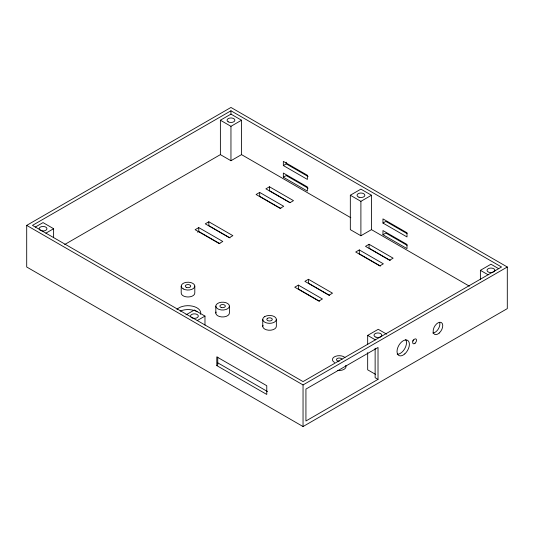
<?xml version="1.0" encoding="UTF-8"?>
<svg xmlns="http://www.w3.org/2000/svg" width="534" height="534" viewBox="0 0 534 534"><rect width="100%" height="100%" fill="white"/><g stroke="black" fill="none" stroke-linecap="round" stroke-linejoin="round"><path stroke-width="0.8" d="M26.7 225.381L230.955 107.454L507.3 267L507.3 308.619L303.045 426.546L26.7 267L26.7 225.381L303.045 384.927L507.3 267M230.955 110.785L32.467 225.381L303.045 381.596L501.533 267L230.955 110.785L230.955 114.116L220.382 120.217L220.382 154.626L64.667 244.525M35.291 227.083L43.04 222.605L53.614 228.706L53.614 237.717M45.864 233.184L53.614 228.706M220.382 120.217L230.955 126.324L241.528 120.217L241.528 154.626L350.831 217.732M220.382 154.626L230.955 160.727L241.528 154.626M283.34 165.54L307.37 179.417L307.37 175.252L283.34 161.381L283.34 165.54L286.224 163.878L308.131 176.527M283.34 177.215L307.37 191.085L307.37 186.92L283.34 173.049L283.34 177.215L286.224 175.546L308.131 188.195M198.761 227.597L195.13 229.693L219.16 243.564L222.791 241.468L198.761 227.597L198.761 231.476L219.968 243.718M208.834 221.777L205.27 223.839L229.3 237.71L232.864 235.654L208.834 221.777L208.834 225.662L230.041 237.904M259.691 192.42L256.086 194.503L280.116 208.373L283.721 206.291L259.691 192.42L259.691 196.305L280.897 208.54M269.456 186.78L265.885 188.842L289.915 202.713L293.486 200.651L269.456 186.78L269.456 190.665L289.955 202.499M197.553 232.177L198.761 231.476M371.47 229.647L360.897 235.748L350.324 229.647L350.324 195.237L360.897 189.136L371.47 195.237L371.47 229.647L469.366 286.164M350.324 195.237L360.897 201.345L371.47 195.237M185.945 314.873L194.403 309.994L204.976 316.095L204.976 325.106M197.22 320.574L204.976 316.095M382.958 223.058L407.008 236.942L407.008 232.784L382.958 218.893L382.958 223.058L385.842 221.39L407.062 233.645M382.958 234.726L407.008 248.61L407.008 244.452L382.958 230.561L382.958 234.726L385.842 233.058L407.062 245.313M298.379 285.109L294.748 287.205L318.798 301.089L322.436 298.993L298.379 285.109L298.379 288.994L319.606 301.243M308.452 279.289L304.887 281.351L328.937 295.235L332.502 293.179L308.452 279.289L308.452 283.174L329.678 295.429M359.309 249.932L355.697 252.015L379.754 265.899L383.359 263.816L359.309 249.932L359.309 253.817L380.528 266.065M369.074 244.292L365.503 246.354L389.553 260.238L393.124 258.176L369.074 244.292L369.074 248.177L390.301 260.432M216.791 365.603L266.773 394.459L266.773 385.722L216.791 356.866L216.791 365.603L217.752 365.049L217.752 357.099M367.672 344.417L367.672 335.405L378.246 329.298L386.703 334.184M480.386 279.342L480.386 270.331L490.96 264.223L498.709 268.702M378.019 379.374L305.929 420.999L305.929 389.086L378.019 347.467L378.019 379.374L375.135 377.712L375.135 348.255M230.955 114.116L241.528 120.217M480.386 270.331L488.136 274.803M367.672 335.405L375.422 339.884M375.422 374.287L367.672 369.815L367.672 352.607M217.451 362.653L267.514 391.555M360.897 201.345L360.897 235.748M303.045 384.927L303.045 426.546M286.224 162.216L286.224 163.878M276.352 319.392L276.352 326.327A6.795 3.925 0 0 1 268.662 330.219A6.795 3.925 0 0 1 262.988 325.313M262.755 319.392L262.755 326.327M230.955 126.324L230.955 160.727M229.406 306.109A6.795 3.925 0 0 1 219.214 309.506A6.795 3.925 0 0 1 219.214 302.711A6.795 3.925 0 0 1 229.406 306.109L229.406 313.044A6.795 3.925 0 0 1 221.723 316.936A6.795 3.925 0 0 1 216.043 312.03M215.809 306.109L215.809 313.044M194.803 286.131L194.803 293.066A6.795 3.925 0 0 1 188.008 296.991A6.795 3.925 0 0 1 181.206 293.066L181.206 286.131M180.245 311.088A12.743 7.356 0 0 1 194.376 310.554M195.084 310.808A12.743 7.356 0 0 1 197.019 311.722M494.023 271.733A3.905 2.256 0 0 0 494.097 268.982L493.383 268.562A3.905 2.256 0 0 0 488.236 268.709A3.905 2.256 0 0 0 487.822 271.679L488.537 272.1A3.905 2.256 0 0 0 493.289 272.14M334.584 362.486A6.795 3.925 0 0 1 334.237 356.939L335.606 356.285A6.795 3.925 0 0 1 344.971 357.526M339.217 361.184A2.717 1.569 0 0 1 336.493 359.616A2.717 1.569 0 0 1 339.217 358.04A2.717 1.569 0 0 1 341.934 359.616M345.712 365.396A6.795 3.925 0 0 1 344.19 369.221L342.821 369.875A6.795 3.925 0 0 1 337.695 370.376M176.968 309.366A12.743 7.356 0 0 1 192.367 306.129A12.743 7.356 0 0 1 200.557 314.326M405.68 339.577A8.751 5.053 -60 0 1 404.699 348.769A8.751 5.053 -60 0 1 397.229 354.216M413.369 339.824A2.717 1.569 -60 0 1 412.662 341.039M439.709 322.643A6.795 3.925 -60 0 1 437.993 329.471A6.795 3.925 -60 0 1 432.66 332.949M190.631 316.682A3.905 2.256 0 0 1 195.084 313.872A3.905 2.256 0 0 1 197.607 317.39A3.905 2.256 0 0 1 191.018 317.223M264.744 316.615L263.662 317.43A6.795 3.925 0 0 0 264.744 322.169A6.795 3.925 0 0 0 272.947 322.79L274.356 322.169A6.795 3.925 0 0 0 274.356 316.615A6.795 3.925 0 0 0 264.744 316.615M267.627 318.284L267.2 318.611A2.717 1.569 0 0 0 267.627 320.5A2.717 1.569 0 0 0 270.912 320.754L271.472 320.5A2.717 1.569 0 0 0 271.472 318.284A2.717 1.569 0 0 0 267.627 318.284M40.277 230.301A3.905 2.256 0 0 0 46.818 229.293A3.905 2.256 0 0 0 42.032 226.529A3.905 2.256 0 0 0 40.277 230.301M228.192 121.812A3.905 2.256 0 0 0 234.733 120.804A3.905 2.256 0 0 0 229.94 118.041A3.905 2.256 0 0 0 228.192 121.812M359.002 197.226A3.905 2.256 0 0 0 364.862 195.27A3.905 2.256 0 0 0 359.002 193.321A3.905 2.256 0 0 0 359.002 197.226M221.25 307.464A2.717 1.569 0 0 0 225.328 306.109A2.717 1.569 0 0 0 221.25 304.747A2.717 1.569 0 0 0 221.25 307.464M183.202 288.901A6.795 3.925 0 0 0 194.57 287.145A6.795 3.925 0 0 0 186.246 282.339A6.795 3.925 0 0 0 183.202 288.901M186.646 287.486A2.717 1.569 0 0 0 190.725 286.131A2.717 1.569 0 0 0 186.646 284.769A2.717 1.569 0 0 0 186.646 287.486M375.969 337.174A3.905 2.256 0 0 0 381.83 335.219A3.905 2.256 0 0 0 375.969 333.263A3.905 2.256 0 0 0 375.969 337.174M404.812 353.882A8.751 5.053 -60 0 0 407.582 340.332A8.751 5.053 -60 0 0 397.229 349.51A8.751 5.053 -60 0 0 404.812 353.882M415.085 343.195A2.717 1.569 -60 0 0 415.946 338.983A2.717 1.569 -60 0 0 412.729 341.833A2.717 1.569 -60 0 0 415.085 343.195M439.195 333.069A6.795 3.925 -60 0 0 441.351 322.536A6.795 3.925 -60 0 0 433.308 329.665A6.795 3.925 -60 0 0 439.195 333.069"/></g></svg>
